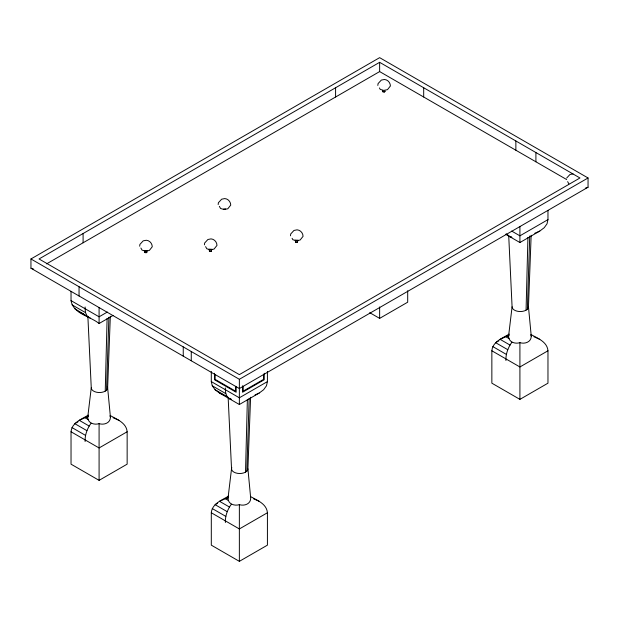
<?xml version="1.0" encoding="UTF-8"?>
<svg xmlns="http://www.w3.org/2000/svg" width="619" height="619" viewBox="0 0 619 619"><rect width="100%" height="100%" fill="white"/><g stroke="black" fill="none" stroke-linecap="round" stroke-linejoin="round"><path stroke-width="0.93" d="M87.867 316.255L91.256 387.804A8.194 4.728 0 0 0 96.309 392.175A8.194 4.728 0 0 0 105.238 391.146L107.102 318.383M231.808 467.569A8.194 4.728 0 0 0 235.63 472.885A8.194 4.728 0 0 0 245.511 472.135L247.376 399.371M508.694 235.266L512.083 306.815A8.194 4.728 0 0 0 517.144 311.187A8.194 4.728 0 0 0 526.065 310.158L527.93 237.394M105.238 391.146L106.538 390.163L108.905 317.268M245.511 472.135L246.819 471.152L249.178 398.257M526.065 310.158L527.373 309.175L529.732 236.04M110.329 316.255L107.636 387.804L110.422 417.098C110.522 423.025 104.007 425.268 99.086 423.644C94.158 425.268 87.643 423.025 87.751 417.098L91.256 387.804M228.14 397.243L231.529 468.792L228.024 498.086C227.924 504.013 234.439 506.257 239.36 504.632C244.288 506.257 250.803 504.013 250.695 498.086L247.91 468.792L250.602 397.243M512.083 306.815L508.578 336.109C508.478 342.036 514.993 344.28 519.914 342.655C524.842 344.28 531.357 342.036 531.249 336.109L528.464 306.815L531.156 235.266M91.07 423.257C87.511 428.054 85.306 433.88 85.058 439.869A19.839 11.452 -60 0 0 85.136 441.517M231.344 504.245C227.784 509.042 225.579 514.869 225.331 520.858A19.839 11.452 -60 0 0 225.409 522.506M511.898 342.268C508.338 347.066 506.133 352.892 505.885 358.881A19.839 11.452 -60 0 0 505.963 360.529M139.685 246.23L139.909 244.397L143.182 240.861L146.285 240.257C149.651 240.466 152.22 243.476 152.259 246.764L149.334 250.447L145.597 251.175L142.091 250.153L140.869 247.995M204.409 244.869L204.634 243.035L207.907 239.491L211.009 238.888C214.375 239.096 216.944 242.106 216.983 245.403L214.058 249.078L210.321 249.805L206.816 248.784L205.601 246.633M218.167 204.564L218.391 202.73L221.664 199.186L224.767 198.583C228.132 198.792 230.701 201.802 230.74 205.098L227.815 208.773L224.078 209.501L220.573 208.479L219.358 206.328M290.481 235.808L290.706 233.974L293.979 230.438L297.081 229.835C300.447 230.044 303.024 233.054 303.062 236.342L300.13 240.025L296.393 240.752L292.888 239.731L292.075 238.292M377.83 85.453L378.054 83.619L381.327 80.083L384.43 79.48C387.796 79.689 390.365 82.698 390.403 85.987L387.479 89.67L383.741 90.397L380.236 89.376L379.424 87.937M110.151 415.504C116.836 419.287 126.438 422.831 127.143 431.768L127.143 464.165L99.086 480.359L71.03 464.165L71.03 431.768C71.765 422.645 81.7 419.21 88.339 415.063M250.424 496.492C257.117 500.276 266.719 503.82 267.416 512.756L267.416 545.153L239.36 561.348L211.303 545.153L211.303 512.756C212.038 503.634 221.973 500.198 228.612 496.051M267.416 371.423L267.416 381.606L266.464 385.799L263.655 389.699L259.199 393.057L239.36 404.509L219.521 393.057L215.064 389.699L212.263 385.799L211.303 381.606L211.303 371.423M530.978 334.515C537.671 338.299 547.273 341.843 547.97 350.78L547.97 383.176L519.914 399.371L491.857 383.176L491.857 350.78C492.592 341.657 502.527 338.222 509.166 334.074M547.97 210.375L547.97 219.629L547.018 223.823L544.209 227.722L539.753 231.08L519.914 242.532L505.862 234.423M146.865 251.956L144.606 251.74L144.699 252.537L146.231 252.691L146.873 251.933L144.606 251.747L144.699 252.529L146.239 252.668L146.865 251.956L144.606 251.747M211.59 250.587L210.971 251.299L209.423 251.167L209.338 250.378L209.423 251.167L210.955 251.322L211.59 250.587L210.955 251.322M297.662 241.534L297.043 242.246L295.495 242.114L295.41 241.325L295.495 242.114L297.027 242.269L297.662 241.534L297.027 242.269M385.018 91.155L384.384 91.891L382.844 91.759L382.751 90.962L382.844 91.759L384.376 91.914L385.018 91.155L384.391 91.883M566.671 178.048L569.944 174.512L573.047 173.908M146.246 252.66L146.873 251.933M30.95 258.966L379.64 57.652L588.05 177.978L588.05 187.232L239.36 388.546L30.95 268.22L30.95 258.966L239.36 379.292L588.05 177.978M379.64 62.318L39.043 258.966L239.36 374.619L579.957 177.978L379.64 62.318L379.64 71.58L46.518 263.903M107.335 312.046L99.086 316.812L71.03 300.617L71.03 291.356M71.03 300.617C73.189 313.949 90.196 316.17 99.086 323.52L113.138 315.411M78.025 421.802L74.791 423.667L86.939 430.685M127.143 431.768L99.086 447.963L71.03 431.768M267.416 381.606L239.36 397.8L211.303 381.606M547.97 219.629L519.914 235.824L511.665 231.057M369.736 312.672L379.64 318.383L407.697 302.188L407.697 290.752M217.493 503.255L215.064 504.655L227.212 511.673M498.86 340.814L495.618 342.678L507.766 349.696M267.416 512.756L239.36 528.951L211.303 512.756M547.97 350.78L519.914 366.974L491.857 350.78M534.77 233.286L539.753 231.08M255.051 394.899L259.199 393.057M585.319 188.176L588.05 187.232M223.73 208.897L225.649 208.974M295.085 240.102L297.963 240.226M209.013 249.155L211.891 249.279M144.289 250.525L147.167 250.641M90.436 318.189L74.791 308.711M30.95 268.22L33.681 269.164M533.942 336.751L539.753 339.328M79.247 312.069L83.395 313.91M219.521 393.057L223.676 394.899M113.115 417.74L118.925 420.316M253.388 498.728L259.199 501.305M379.64 71.58L566.664 179.556M506.149 233.804L509.994 236.806L511.898 237.394L510.698 236.651M509.066 338.585L505.885 336.751L500.075 339.328L509.994 345.054M492.817 346.586L506.365 354.408M71.982 304.811L85.538 312.634L86.939 315.729M212.263 385.799L225.811 393.622L227.212 396.717L229.44 398.783L231.344 399.371L229.541 398.257M215.064 389.699L227.212 396.717M88.238 419.574L85.058 417.74L79.247 420.316L89.167 426.042M228.512 500.562L225.331 498.728L219.521 501.305L229.44 507.031M71.982 427.574L85.538 435.397M212.263 508.563L225.811 516.385M567.638 181.646L568.853 183.804M530.862 335.111L531.249 336.109M110.035 416.1L110.422 417.098M225.811 393.622L225.331 389.699A19.839 11.452 -60 0 1 225.409 387.966M85.538 312.634L85.058 308.711A19.839 11.452 -60 0 1 85.136 306.978M535.907 152.545L535.907 161.799M519.914 226.569L519.914 242.532M519.914 342.655L519.914 399.371M515.867 140.977L515.867 150.231M423.69 87.751L423.69 97.013M379.64 306.954L379.64 318.383M335.591 87.751L335.591 97.013M264.205 373.272L264.205 379.749L242.571 392.245L242.571 385.769M263.57 374.565L263.57 379.385L243.205 391.138L243.205 386.326M239.36 379.292L239.36 404.509M239.36 504.632L239.36 561.348M236.156 386.689L236.156 392.245L214.514 379.749L214.514 373.272M235.514 386.326L235.514 391.138L215.149 379.385L215.149 374.565M191.263 351.522L191.263 360.776M183.247 346.895L183.247 356.149M99.086 307.558L99.086 323.52M99.086 423.644L99.086 480.359M83.093 233.533L83.093 242.787M79.046 286.729L79.046 295.99M107.358 386.581A8.194 4.728 0 0 1 106.538 390.163M247.91 468.792A8.194 4.728 0 0 1 246.819 471.152M528.464 306.815A8.194 4.728 0 0 1 527.373 309.175M88.138 416.014L87.751 417.098L85.058 417.74L88.138 416.014M228.411 497.003L228.024 498.086L225.331 498.728L228.411 497.003M508.965 335.026L508.578 336.109L505.885 336.751L508.965 335.026"/></g></svg>
